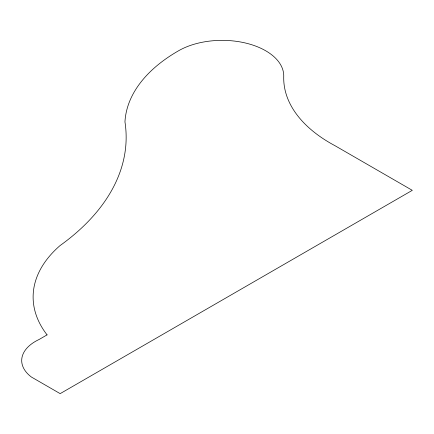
<?xml version="1.0" encoding="UTF-8"?>
<svg xmlns="http://www.w3.org/2000/svg" width="434" height="434" viewBox="0 0 434 434"><rect width="100%" height="100%" fill="white"/><g stroke="black" fill="none" stroke-linecap="round" stroke-linejoin="round"><path stroke-width="0.65" d="M47.078 334.874L39.065 339.502A46.894 27.076 0 0 0 31.443 377.059L60.163 393.638L412.3 190.336L334.977 145.694A159.468 92.068 0 0 1 283.733 76.655A61.617 35.572 0 0 0 246.007 43.14A61.617 35.572 0 0 0 178.135 51.022A181.52 104.8 0 0 0 124.959 121.9A299.156 172.716 0 0 1 60.022 245.606A160.943 92.919 0 0 0 47.073 334.874"/></g></svg>
